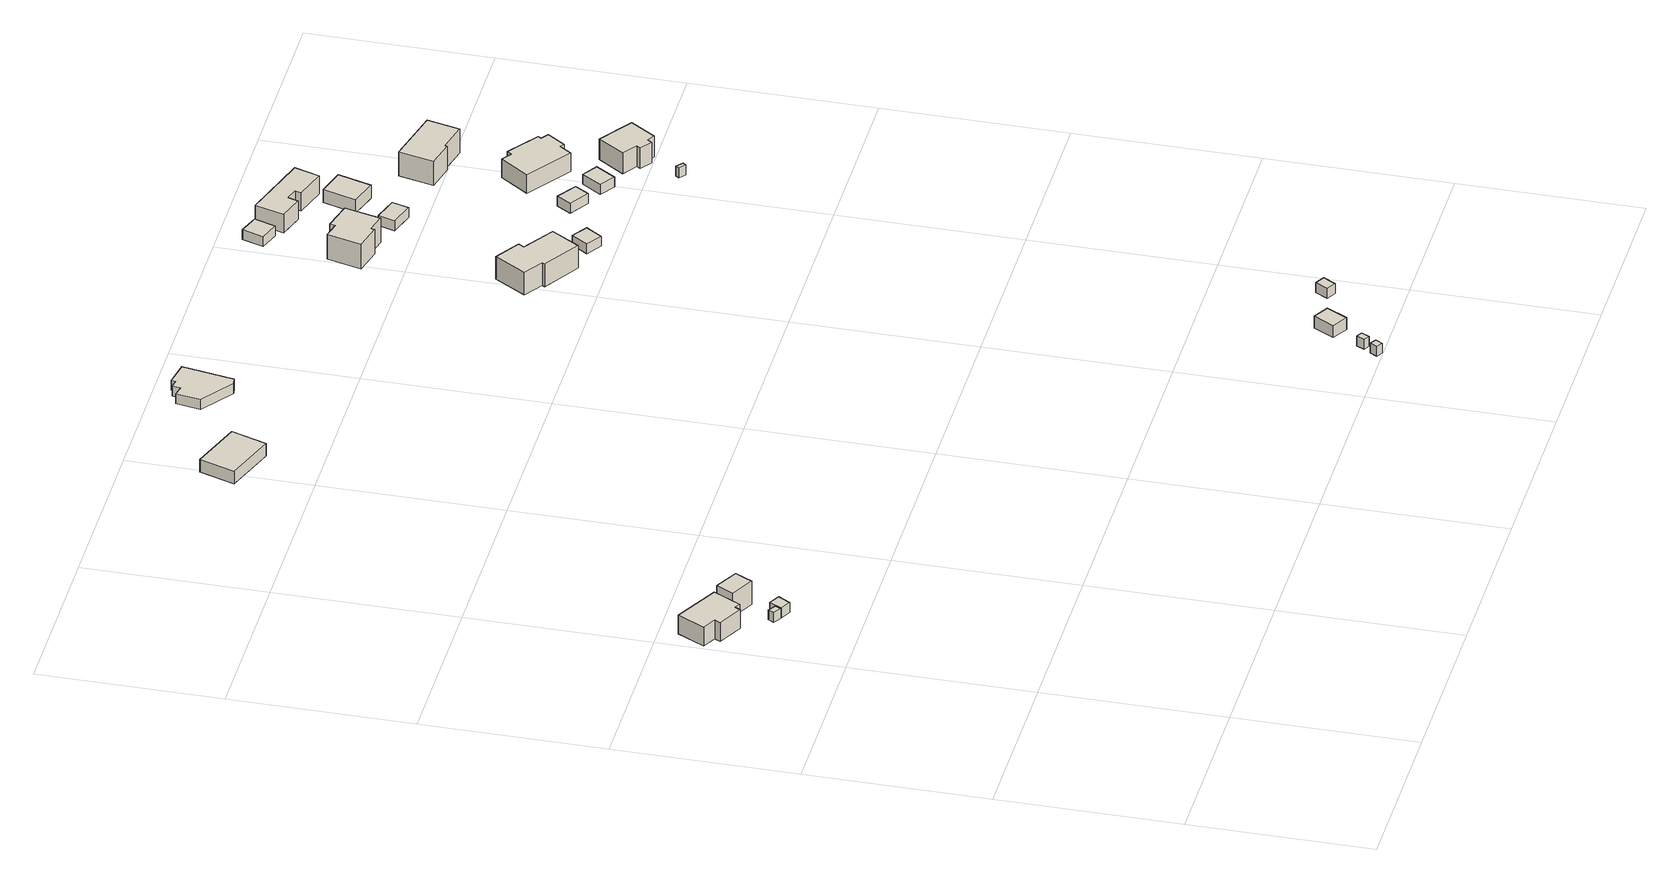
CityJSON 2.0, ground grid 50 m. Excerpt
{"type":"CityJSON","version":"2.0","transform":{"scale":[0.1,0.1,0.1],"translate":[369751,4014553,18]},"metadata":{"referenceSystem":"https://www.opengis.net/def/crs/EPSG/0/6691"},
"CityObjects":{
"building1":{"type":"Building","attributes":{"枝番":1,"利根川水系渡良瀬川洪水浸水想定区域（計画規模）.規模":"L1","利根川水系渡良瀬川洪水浸水想定区域（計画規模）.浸水ランク":"2","利根川水系渡良瀬川洪水浸水想定区域（計画規模）.浸水深":1.86,"利根川水系渡良瀬川洪水浸水想定区域（計画規模）.継続時間":23.5,"利根川水系渡良瀬川洪水浸水想定区域（想定最大規模）.規模":"L2","利根川水系渡良瀬川洪水浸水想定区域（想定最大規模）.浸水ランク":"3","利根川水系渡良瀬川洪水浸水想定区域（想定最大規模）.浸水深":3.39,"利根川水系渡良瀬川洪水浸水想定区域（想定最大規模）.継続時間":67.8,"利根川水系矢場川洪水浸水想定区域（想定最大規模）.規模":"L2","利根川水系矢場川洪水浸水想定区域（想定最大規模）.浸水ランク":"2","利根川水系矢場川洪水浸水想定区域（想定最大規模）.浸水深":0.98,"利根川水系矢場川洪水浸水想定区域（想定最大規模）.継続時間":33.5,"利根川水系多々良川洪水浸水想定区域（計画規模）.規模":"L1","利根川水系多々良川洪水浸水想定区域（計画規模）.浸水ランク":"1","利根川水系多々良川洪水浸水想定区域（計画規模）.浸水深":0.32,"利根川水系多々良川洪水浸水想定区域（計画規模）.継続時間":12.4,"利根川水系多々良川洪水浸水想定区域（想定最大規模）.規模":"L2","利根川水系多々良川洪水浸水想定区域（想定最大規模）.浸水ランク":"2","利根川水系多々良川洪水浸水想定区域（想定最大規模）.浸水深":0.79,"利根川水系多々良川洪水浸水想定区域（想定最大規模）.継続時間":28.9,"利根川水系利根川洪水浸水想定区域（想定最大規模）.規模":"L2","利根川水系利根川洪水浸水想定区域（想定最大規模）.浸水ランク":"2","利根川水系利根川洪水浸水想定区域（想定最大規模）.浸水深":1.64,"usage":"411","measuredHeight":7.3,"BuildingDetails.prefecture":"10","BuildingDetails.city":"10207","BuildingDetails.surveyYear":2016},"geometry":[{"type":"Solid","lod":"1","boundaries":[[[[0,1,2,3,4,5,6,7]],[[6,8,9,7]],[[5,10,8,6]],[[4,11,10,5]],[[3,12,11,4]],[[2,13,12,3]],[[1,14,13,2]],[[0,15,14,1]],[[7,9,15,0]],[[8,10,11,12,13,14,15,9]]]]}]},
"building2":{"type":"Building","attributes":{"枝番":1,"利根川水系渡良瀬川洪水浸水想定区域（計画規模）.規模":"L1","利根川水系渡良瀬川洪水浸水想定区域（計画規模）.浸水ランク":"2","利根川水系渡良瀬川洪水浸水想定区域（計画規模）.浸水深":1.96,"利根川水系渡良瀬川洪水浸水想定区域（計画規模）.継続時間":35.3,"利根川水系渡良瀬川洪水浸水想定区域（想定最大規模）.規模":"L2","利根川水系渡良瀬川洪水浸水想定区域（想定最大規模）.浸水ランク":"3","利根川水系渡良瀬川洪水浸水想定区域（想定最大規模）.浸水深":3.49,"利根川水系渡良瀬川洪水浸水想定区域（想定最大規模）.継続時間":130.7,"利根川水系矢場川洪水浸水想定区域（想定最大規模）.規模":"L2","利根川水系矢場川洪水浸水想定区域（想定最大規模）.浸水ランク":"2","利根川水系矢場川洪水浸水想定区域（想定最大規模）.浸水深":1.07,"利根川水系矢場川洪水浸水想定区域（想定最大規模）.継続時間":48.5,"利根川水系多々良川洪水浸水想定区域（計画規模）.規模":"L1","利根川水系多々良川洪水浸水想定区域（計画規模）.浸水ランク":"1","利根川水系多々良川洪水浸水想定区域（計画規模）.浸水深":0.42,"利根川水系多々良川洪水浸水想定区域（計画規模）.継続時間":15.5,"利根川水系多々良川洪水浸水想定区域（想定最大規模）.規模":"L2","利根川水系多々良川洪水浸水想定区域（想定最大規模）.浸水ランク":"2","利根川水系多々良川洪水浸水想定区域（想定最大規模）.浸水深":0.89,"利根川水系多々良川洪水浸水想定区域（想定最大規模）.継続時間":38.2,"利根川水系利根川洪水浸水想定区域（想定最大規模）.規模":"L2","利根川水系利根川洪水浸水想定区域（想定最大規模）.浸水ランク":"2","利根川水系利根川洪水浸水想定区域（想定最大規模）.浸水深":2.14,"BuildingDetails.prefecture":"10","BuildingDetails.city":"10207"},"geometry":[{"type":"Solid","lod":"1","boundaries":[[[[16,17,18,19]],[[18,20,21,19]],[[17,22,20,18]],[[16,23,22,17]],[[19,21,23,16]],[[20,22,23,21]]]]}]},
"building3":{"type":"Building","attributes":{"枝番":1,"利根川水系渡良瀬川洪水浸水想定区域（計画規模）.規模":"L1","利根川水系渡良瀬川洪水浸水想定区域（計画規模）.浸水ランク":"2","利根川水系渡良瀬川洪水浸水想定区域（計画規模）.浸水深":2.76,"利根川水系渡良瀬川洪水浸水想定区域（計画規模）.継続時間":35.3,"利根川水系渡良瀬川洪水浸水想定区域（想定最大規模）.規模":"L2","利根川水系渡良瀬川洪水浸水想定区域（想定最大規模）.浸水ランク":"3","利根川水系渡良瀬川洪水浸水想定区域（想定最大規模）.浸水深":4.29,"利根川水系渡良瀬川洪水浸水想定区域（想定最大規模）.継続時間":130.7,"利根川水系矢場川洪水浸水想定区域（想定最大規模）.規模":"L2","利根川水系矢場川洪水浸水想定区域（想定最大規模）.浸水ランク":"2","利根川水系矢場川洪水浸水想定区域（想定最大規模）.浸水深":1.87,"利根川水系矢場川洪水浸水想定区域（想定最大規模）.継続時間":48.5,"利根川水系多々良川洪水浸水想定区域（計画規模）.規模":"L1","利根川水系多々良川洪水浸水想定区域（計画規模）.浸水ランク":"2","利根川水系多々良川洪水浸水想定区域（計画規模）.浸水深":1.22,"利根川水系多々良川洪水浸水想定区域（計画規模）.継続時間":15.5,"利根川水系多々良川洪水浸水想定区域（想定最大規模）.規模":"L2","利根川水系多々良川洪水浸水想定区域（想定最大規模）.浸水ランク":"2","利根川水系多々良川洪水浸水想定区域（想定最大規模）.浸水深":1.69,"利根川水系多々良川洪水浸水想定区域（想定最大規模）.継続時間":38.2,"利根川水系利根川洪水浸水想定区域（想定最大規模）.規模":"L2","利根川水系利根川洪水浸水想定区域（想定最大規模）.浸水ランク":"2","利根川水系利根川洪水浸水想定区域（想定最大規模）.浸水深":2.34,"usage":"411","BuildingDetails.prefecture":"10","BuildingDetails.city":"10207","BuildingDetails.surveyYear":2016},"geometry":[{"type":"Solid","lod":"1","boundaries":[[[[24,25,26,27]],[[26,28,29,27]],[[25,30,28,26]],[[24,31,30,25]],[[27,29,31,24]],[[28,30,31,29]]]]}]},
"building4":{"type":"Building","attributes":{"枝番":1,"利根川水系渡良瀬川洪水浸水想定区域（計画規模）.規模":"L1","利根川水系渡良瀬川洪水浸水想定区域（計画規模）.浸水ランク":"2","利根川水系渡良瀬川洪水浸水想定区域（計画規模）.浸水深":2.06,"利根川水系渡良瀬川洪水浸水想定区域（計画規模）.継続時間":23.5,"利根川水系渡良瀬川洪水浸水想定区域（想定最大規模）.規模":"L2","利根川水系渡良瀬川洪水浸水想定区域（想定最大規模）.浸水ランク":"3","利根川水系渡良瀬川洪水浸水想定区域（想定最大規模）.浸水深":3.59,"利根川水系渡良瀬川洪水浸水想定区域（想定最大規模）.継続時間":67.8,"利根川水系矢場川洪水浸水想定区域（想定最大規模）.規模":"L2","利根川水系矢場川洪水浸水想定区域（想定最大規模）.浸水ランク":"2","利根川水系矢場川洪水浸水想定区域（想定最大規模）.浸水深":1.17,"利根川水系矢場川洪水浸水想定区域（想定最大規模）.継続時間":33.5,"利根川水系多々良川洪水浸水想定区域（計画規模）.規模":"L1","利根川水系多々良川洪水浸水想定区域（計画規模）.浸水ランク":"2","利根川水系多々良川洪水浸水想定区域（計画規模）.浸水深":0.53,"利根川水系多々良川洪水浸水想定区域（計画規模）.継続時間":12.4,"利根川水系多々良川洪水浸水想定区域（想定最大規模）.規模":"L2","利根川水系多々良川洪水浸水想定区域（想定最大規模）.浸水ランク":"2","利根川水系多々良川洪水浸水想定区域（想定最大規模）.浸水深":0.99,"利根川水系多々良川洪水浸水想定区域（想定最大規模）.継続時間":28.9,"利根川水系利根川洪水浸水想定区域（想定最大規模）.規模":"L2","利根川水系利根川洪水浸水想定区域（想定最大規模）.浸水ランク":"2","利根川水系利根川洪水浸水想定区域（想定最大規模）.浸水深":1.64,"usage":"411","measuredHeight":8.2,"BuildingDetails.prefecture":"10","BuildingDetails.city":"10207","BuildingDetails.surveyYear":2016},"geometry":[{"type":"Solid","lod":"1","boundaries":[[[[32,33,34,35]],[[34,36,37,35]],[[33,38,36,34]],[[32,39,38,33]],[[35,37,39,32]],[[36,38,39,37]]]]}]},
"building5":{"type":"Building","attributes":{"枝番":1,"利根川水系渡良瀬川洪水浸水想定区域（計画規模）.規模":"L1","利根川水系渡良瀬川洪水浸水想定区域（計画規模）.浸水ランク":"2","利根川水系渡良瀬川洪水浸水想定区域（計画規模）.浸水深":2.47,"利根川水系渡良瀬川洪水浸水想定区域（計画規模）.継続時間":29.7,"利根川水系渡良瀬川洪水浸水想定区域（想定最大規模）.規模":"L2","利根川水系渡良瀬川洪水浸水想定区域（想定最大規模）.浸水ランク":"3","利根川水系渡良瀬川洪水浸水想定区域（想定最大規模）.浸水深":3.99,"利根川水系渡良瀬川洪水浸水想定区域（想定最大規模）.継続時間":97.9,"利根川水系矢場川洪水浸水想定区域（想定最大規模）.規模":"L2","利根川水系矢場川洪水浸水想定区域（想定最大規模）.浸水ランク":"2","利根川水系矢場川洪水浸水想定区域（想定最大規模）.浸水深":1.58,"利根川水系矢場川洪水浸水想定区域（想定最大規模）.継続時間":41.8,"利根川水系多々良川洪水浸水想定区域（計画規模）.規模":"L1","利根川水系多々良川洪水浸水想定区域（計画規模）.浸水ランク":"2","利根川水系多々良川洪水浸水想定区域（計画規模）.浸水深":0.93,"利根川水系多々良川洪水浸水想定区域（計画規模）.継続時間":14.1,"利根川水系多々良川洪水浸水想定区域（想定最大規模）.規模":"L2","利根川水系多々良川洪水浸水想定区域（想定最大規模）.浸水ランク":"2","利根川水系多々良川洪水浸水想定区域（想定最大規模）.浸水深":1.39,"利根川水系多々良川洪水浸水想定区域（想定最大規模）.継続時間":34.4,"利根川水系利根川洪水浸水想定区域（想定最大規模）.規模":"L2","利根川水系利根川洪水浸水想定区域（想定最大規模）.浸水ランク":"2","利根川水系利根川洪水浸水想定区域（想定最大規模）.浸水深":2.14,"measuredHeight":4.8,"BuildingDetails.prefecture":"10","BuildingDetails.city":"10207"},"geometry":[{"type":"Solid","lod":"1","boundaries":[[[[40,41,42,43]],[[42,44,45,43]],[[41,46,44,42]],[[40,47,46,41]],[[43,45,47,40]],[[44,46,47,45]]]]}]},
"building6":{"type":"Building","attributes":{"枝番":1,"利根川水系渡良瀬川洪水浸水想定区域（計画規模）.規模":"L1","利根川水系渡良瀬川洪水浸水想定区域（計画規模）.浸水ランク":"2","利根川水系渡良瀬川洪水浸水想定区域（計画規模）.浸水深":2.35,"利根川水系渡良瀬川洪水浸水想定区域（計画規模）.継続時間":20.7,"利根川水系渡良瀬川洪水浸水想定区域（想定最大規模）.規模":"L2","利根川水系渡良瀬川洪水浸水想定区域（想定最大規模）.浸水ランク":"3","利根川水系渡良瀬川洪水浸水想定区域（想定最大規模）.浸水深":3.89,"利根川水系渡良瀬川洪水浸水想定区域（想定最大規模）.継続時間":55.9,"利根川水系矢場川洪水浸水想定区域（想定最大規模）.規模":"L2","利根川水系矢場川洪水浸水想定区域（想定最大規模）.浸水ランク":"2","利根川水系矢場川洪水浸水想定区域（想定最大規模）.浸水深":1.47,"利根川水系矢場川洪水浸水想定区域（想定最大規模）.継続時間":29.4,"利根川水系多々良川洪水浸水想定区域（計画規模）.規模":"L1","利根川水系多々良川洪水浸水想定区域（計画規模）.浸水ランク":"2","利根川水系多々良川洪水浸水想定区域（計画規模）.浸水深":0.82,"利根川水系多々良川洪水浸水想定区域（計画規模）.継続時間":11.5,"利根川水系多々良川洪水浸水想定区域（想定最大規模）.規模":"L2","利根川水系多々良川洪水浸水想定区域（想定最大規模）.浸水ランク":"2","利根川水系多々良川洪水浸水想定区域（想定最大規模）.浸水深":1.28,"利根川水系多々良川洪水浸水想定区域（想定最大規模）.継続時間":25.9,"利根川水系利根川洪水浸水想定区域（想定最大規模）.規模":"L2","利根川水系利根川洪水浸水想定区域（想定最大規模）.浸水ランク":"2","利根川水系利根川洪水浸水想定区域（想定最大規模）.浸水深":2.04,"usage":"411","measuredHeight":3.7,"BuildingDetails.prefecture":"10","BuildingDetails.city":"10207","BuildingDetails.surveyYear":2016},"geometry":[{"type":"Solid","lod":"1","boundaries":[[[[48,49,50,51,52,53,54,55,56]],[[55,57,58,56]],[[54,59,57,55]],[[53,60,59,54]],[[52,61,60,53]],[[51,62,61,52]],[[50,63,62,51]],[[49,64,63,50]],[[48,65,64,49]],[[56,58,65,48]],[[57,59,60,61,62,63,64,65,58]]]]}]},
"building7":{"type":"Building","attributes":{"枝番":1,"利根川水系渡良瀬川洪水浸水想定区域（計画規模）.規模":"L1","利根川水系渡良瀬川洪水浸水想定区域（計画規模）.浸水ランク":"2","利根川水系渡良瀬川洪水浸水想定区域（計画規模）.浸水深":2.1,"利根川水系渡良瀬川洪水浸水想定区域（計画規模）.継続時間":6,"利根川水系渡良瀬川洪水浸水想定区域（想定最大規模）.規模":"L2","利根川水系渡良瀬川洪水浸水想定区域（想定最大規模）.浸水ランク":"3","利根川水系渡良瀬川洪水浸水想定区域（想定最大規模）.浸水深":3,"利根川水系渡良瀬川洪水浸水想定区域（想定最大規模）.継続時間":15.9,"利根川水系矢場川洪水浸水想定区域（想定最大規模）.規模":"L2","利根川水系矢場川洪水浸水想定区域（想定最大規模）.浸水ランク":"2","利根川水系矢場川洪水浸水想定区域（想定最大規模）.浸水深":0.68,"利根川水系多々良川洪水浸水想定区域（計画規模）.規模":"L1","利根川水系多々良川洪水浸水想定区域（想定最大規模）.規模":"L2","利根川水系多々良川洪水浸水想定区域（想定最大規模）.浸水ランク":"2","利根川水系多々良川洪水浸水想定区域（想定最大規模）.浸水深":0.52,"利根川水系利根川洪水浸水想定区域（想定最大規模）.規模":"L2","利根川水系利根川洪水浸水想定区域（想定最大規模）.浸水ランク":"2","利根川水系利根川洪水浸水想定区域（想定最大規模）.浸水深":2.24,"BuildingDetails.prefecture":"10","BuildingDetails.city":"10207"},"geometry":[{"type":"Solid","lod":"1","boundaries":[[[[66,67,68,69]],[[68,70,71,69]],[[67,72,70,68]],[[66,73,72,67]],[[69,71,73,66]],[[70,72,73,71]]]]}]},
"building8":{"type":"Building","attributes":{"枝番":1,"利根川水系渡良瀬川洪水浸水想定区域（計画規模）.規模":"L1","利根川水系渡良瀬川洪水浸水想定区域（計画規模）.浸水ランク":"2","利根川水系渡良瀬川洪水浸水想定区域（計画規模）.浸水深":2.1,"利根川水系渡良瀬川洪水浸水想定区域（計画規模）.継続時間":10.3,"利根川水系渡良瀬川洪水浸水想定区域（想定最大規模）.規模":"L2","利根川水系渡良瀬川洪水浸水想定区域（想定最大規模）.浸水ランク":"2","利根川水系渡良瀬川洪水浸水想定区域（想定最大規模）.浸水深":2.98,"利根川水系渡良瀬川洪水浸水想定区域（想定最大規模）.継続時間":31.8,"利根川水系矢場川洪水浸水想定区域（想定最大規模）.規模":"L2","利根川水系矢場川洪水浸水想定区域（想定最大規模）.浸水ランク":"2","利根川水系矢場川洪水浸水想定区域（想定最大規模）.浸水深":0.68,"利根川水系矢場川洪水浸水想定区域（想定最大規模）.継続時間":12.9,"利根川水系多々良川洪水浸水想定区域（計画規模）.規模":"L1","利根川水系多々良川洪水浸水想定区域（想定最大規模）.規模":"L2","利根川水系多々良川洪水浸水想定区域（想定最大規模）.浸水ランク":"2","利根川水系多々良川洪水浸水想定区域（想定最大規模）.浸水深":0.52,"利根川水系多々良川洪水浸水想定区域（想定最大規模）.継続時間":9.8,"利根川水系利根川洪水浸水想定区域（想定最大規模）.規模":"L2","利根川水系利根川洪水浸水想定区域（想定最大規模）.浸水ランク":"2","利根川水系利根川洪水浸水想定区域（想定最大規模）.浸水深":2.04,"BuildingDetails.prefecture":"10","BuildingDetails.city":"10207"},"geometry":[{"type":"Solid","lod":"1","boundaries":[[[[74,75,76,77]],[[76,78,79,77]],[[75,80,78,76]],[[74,81,80,75]],[[77,79,81,74]],[[78,80,81,79]]]]}]},
"building9":{"type":"Building","attributes":{"枝番":1,"利根川水系渡良瀬川洪水浸水想定区域（計画規模）.規模":"L1","利根川水系渡良瀬川洪水浸水想定区域（計画規模）.浸水ランク":"2","利根川水系渡良瀬川洪水浸水想定区域（計画規模）.浸水深":2.04,"利根川水系渡良瀬川洪水浸水想定区域（計画規模）.継続時間":12.3,"利根川水系渡良瀬川洪水浸水想定区域（想定最大規模）.規模":"L2","利根川水系渡良瀬川洪水浸水想定区域（想定最大規模）.浸水ランク":"2","利根川水系渡良瀬川洪水浸水想定区域（想定最大規模）.浸水深":2.85,"利根川水系渡良瀬川洪水浸水想定区域（想定最大規模）.継続時間":34.8,"利根川水系矢場川洪水浸水想定区域（想定最大規模）.規模":"L2","利根川水系矢場川洪水浸水想定区域（想定最大規模）.浸水ランク":"2","利根川水系矢場川洪水浸水想定区域（想定最大規模）.浸水深":0.57,"利根川水系矢場川洪水浸水想定区域（想定最大規模）.継続時間":15.4,"利根川水系多々良川洪水浸水想定区域（計画規模）.規模":"L1","利根川水系多々良川洪水浸水想定区域（想定最大規模）.規模":"L2","利根川水系多々良川洪水浸水想定区域（想定最大規模）.浸水ランク":"1","利根川水系多々良川洪水浸水想定区域（想定最大規模）.浸水深":0.42,"利根川水系多々良川洪水浸水想定区域（想定最大規模）.継続時間":12.5,"利根川水系利根川洪水浸水想定区域（想定最大規模）.規模":"L2","利根川水系利根川洪水浸水想定区域（想定最大規模）.浸水ランク":"2","利根川水系利根川洪水浸水想定区域（想定最大規模）.浸水深":2.24,"usage":"431","measuredHeight":3.7,"BuildingDetails.prefecture":"10","BuildingDetails.city":"10207","BuildingDetails.surveyYear":2016},"geometry":[{"type":"Solid","lod":"1","boundaries":[[[[82,83,84,85]],[[84,86,87,85]],[[83,88,86,84]],[[82,89,88,83]],[[85,87,89,82]],[[86,88,89,87]]]]}]},
"building10":{"type":"Building","attributes":{"枝番":1,"利根川水系渡良瀬川洪水浸水想定区域（計画規模）.規模":"L1","利根川水系渡良瀬川洪水浸水想定区域（計画規模）.浸水ランク":"2","利根川水系渡良瀬川洪水浸水想定区域（計画規模）.浸水深":2.24,"利根川水系渡良瀬川洪水浸水想定区域（計画規模）.継続時間":12.3,"利根川水系渡良瀬川洪水浸水想定区域（想定最大規模）.規模":"L2","利根川水系渡良瀬川洪水浸水想定区域（想定最大規模）.浸水ランク":"3","利根川水系渡良瀬川洪水浸水想定区域（想定最大規模）.浸水深":3.09,"利根川水系渡良瀬川洪水浸水想定区域（想定最大規模）.継続時間":34.8,"利根川水系矢場川洪水浸水想定区域（想定最大規模）.規模":"L2","利根川水系矢場川洪水浸水想定区域（想定最大規模）.浸水ランク":"2","利根川水系矢場川洪水浸水想定区域（想定最大規模）.浸水深":0.78,"利根川水系矢場川洪水浸水想定区域（想定最大規模）.継続時間":15.4,"利根川水系多々良川洪水浸水想定区域（計画規模）.規模":"L1","利根川水系多々良川洪水浸水想定区域（想定最大規模）.規模":"L2","利根川水系多々良川洪水浸水想定区域（想定最大規模）.浸水ランク":"2","利根川水系多々良川洪水浸水想定区域（想定最大規模）.浸水深":0.62,"利根川水系多々良川洪水浸水想定区域（想定最大規模）.継続時間":12.5,"利根川水系利根川洪水浸水想定区域（想定最大規模）.規模":"L2","利根川水系利根川洪水浸水想定区域（想定最大規模）.浸水ランク":"2","利根川水系利根川洪水浸水想定区域（想定最大規模）.浸水深":2.24,"usage":"431","BuildingDetails.prefecture":"10","BuildingDetails.city":"10207","BuildingDetails.surveyYear":2016},"geometry":[{"type":"Solid","lod":"1","boundaries":[[[[90,91,92,93]],[[92,94,95,93]],[[91,96,94,92]],[[90,97,96,91]],[[93,95,97,90]],[[94,96,97,95]]]]}]},
"building11":{"type":"Building","attributes":{"枝番":1,"利根川水系渡良瀬川洪水浸水想定区域（計画規模）.規模":"L1","利根川水系渡良瀬川洪水浸水想定区域（計画規模）.浸水ランク":"2","利根川水系渡良瀬川洪水浸水想定区域（計画規模）.浸水深":1.96,"利根川水系渡良瀬川洪水浸水想定区域（計画規模）.継続時間":20.7,"利根川水系渡良瀬川洪水浸水想定区域（想定最大規模）.規模":"L2","利根川水系渡良瀬川洪水浸水想定区域（想定最大規模）.浸水ランク":"3","利根川水系渡良瀬川洪水浸水想定区域（想定最大規模）.浸水深":3.48,"利根川水系渡良瀬川洪水浸水想定区域（想定最大規模）.継続時間":55.9,"利根川水系矢場川洪水浸水想定区域（想定最大規模）.規模":"L2","利根川水系矢場川洪水浸水想定区域（想定最大規模）.浸水ランク":"2","利根川水系矢場川洪水浸水想定区域（想定最大規模）.浸水深":1.07,"利根川水系矢場川洪水浸水想定区域（想定最大規模）.継続時間":29.4,"利根川水系多々良川洪水浸水想定区域（計画規模）.規模":"L1","利根川水系多々良川洪水浸水想定区域（計画規模）.浸水ランク":"1","利根川水系多々良川洪水浸水想定区域（計画規模）.浸水深":0.42,"利根川水系多々良川洪水浸水想定区域（計画規模）.継続時間":11.5,"利根川水系多々良川洪水浸水想定区域（想定最大規模）.規模":"L2","利根川水系多々良川洪水浸水想定区域（想定最大規模）.浸水ランク":"2","利根川水系多々良川洪水浸水想定区域（想定最大規模）.浸水深":0.88,"利根川水系多々良川洪水浸水想定区域（想定最大規模）.継続時間":26,"利根川水系利根川洪水浸水想定区域（想定最大規模）.規模":"L2","利根川水系利根川洪水浸水想定区域（想定最大規模）.浸水ランク":"2","利根川水系利根川洪水浸水想定区域（想定最大規模）.浸水深":1.64,"usage":"411","measuredHeight":7.7,"BuildingDetails.prefecture":"10","BuildingDetails.city":"10207","BuildingDetails.surveyYear":2016},"geometry":[{"type":"Solid","lod":"1","boundaries":[[[[98,99,100,101,102,103,104,105]],[[104,106,107,105]],[[103,108,106,104]],[[102,109,108,103]],[[101,110,109,102]],[[100,111,110,101]],[[99,112,111,100]],[[98,113,112,99]],[[105,107,113,98]],[[106,108,109,110,111,112,113,107]]]]}]},
"building12":{"type":"Building","attributes":{"枝番":1,"利根川水系渡良瀬川洪水浸水想定区域（計画規模）.規模":"L1","利根川水系渡良瀬川洪水浸水想定区域（計画規模）.浸水ランク":"2","利根川水系渡良瀬川洪水浸水想定区域（計画規模）.浸水深":2.35,"利根川水系渡良瀬川洪水浸水想定区域（計画規模）.継続時間":20.7,"利根川水系渡良瀬川洪水浸水想定区域（想定最大規模）.規模":"L2","利根川水系渡良瀬川洪水浸水想定区域（想定最大規模）.浸水ランク":"3","利根川水系渡良瀬川洪水浸水想定区域（想定最大規模）.浸水深":3.89,"利根川水系渡良瀬川洪水浸水想定区域（想定最大規模）.継続時間":55.9,"利根川水系矢場川洪水浸水想定区域（想定最大規模）.規模":"L2","利根川水系矢場川洪水浸水想定区域（想定最大規模）.浸水ランク":"2","利根川水系矢場川洪水浸水想定区域（想定最大規模）.浸水深":1.47,"利根川水系矢場川洪水浸水想定区域（想定最大規模）.継続時間":29.4,"利根川水系多々良川洪水浸水想定区域（計画規模）.規模":"L1","利根川水系多々良川洪水浸水想定区域（計画規模）.浸水ランク":"2","利根川水系多々良川洪水浸水想定区域（計画規模）.浸水深":0.82,"利根川水系多々良川洪水浸水想定区域（計画規模）.継続時間":11.5,"利根川水系多々良川洪水浸水想定区域（想定最大規模）.規模":"L2","利根川水系多々良川洪水浸水想定区域（想定最大規模）.浸水ランク":"2","利根川水系多々良川洪水浸水想定区域（想定最大規模）.浸水深":1.28,"利根川水系多々良川洪水浸水想定区域（想定最大規模）.継続時間":26,"利根川水系利根川洪水浸水想定区域（想定最大規模）.規模":"L2","利根川水系利根川洪水浸水想定区域（想定最大規模）.浸水ランク":"2","利根川水系利根川洪水浸水想定区域（想定最大規模）.浸水深":2.04,"BuildingDetails.prefecture":"10","BuildingDetails.city":"10207"},"geometry":[{"type":"Solid","lod":"1","boundaries":[[[[114,115,116,117]],[[116,118,119,117]],[[115,120,118,116]],[[114,121,120,115]],[[117,119,121,114]],[[118,120,121,119]]]]}]},
"building13":{"type":"Building","attributes":{"枝番":1,"利根川水系渡良瀬川洪水浸水想定区域（計画規模）.規模":"L1","利根川水系渡良瀬川洪水浸水想定区域（計画規模）.浸水ランク":"2","利根川水系渡良瀬川洪水浸水想定区域（計画規模）.浸水深":1.86,"利根川水系渡良瀬川洪水浸水想定区域（計画規模）.継続時間":15.5,"利根川水系渡良瀬川洪水浸水想定区域（想定最大規模）.規模":"L2","利根川水系渡良瀬川洪水浸水想定区域（想定最大規模）.浸水ランク":"3","利根川水系渡良瀬川洪水浸水想定区域（想定最大規模）.浸水深":3.38,"利根川水系渡良瀬川洪水浸水想定区域（想定最大規模）.継続時間":37.9,"利根川水系矢場川洪水浸水想定区域（想定最大規模）.規模":"L2","利根川水系矢場川洪水浸水想定区域（想定最大規模）.浸水ランク":"2","利根川水系矢場川洪水浸水想定区域（想定最大規模）.浸水深":0.97,"利根川水系矢場川洪水浸水想定区域（想定最大規模）.継続時間":21.1,"利根川水系多々良川洪水浸水想定区域（計画規模）.規模":"L1","利根川水系多々良川洪水浸水想定区域（計画規模）.浸水ランク":"1","利根川水系多々良川洪水浸水想定区域（計画規模）.浸水深":0.32,"利根川水系多々良川洪水浸水想定区域（計画規模）.継続時間":8.8,"利根川水系多々良川洪水浸水想定区域（想定最大規模）.規模":"L2","利根川水系多々良川洪水浸水想定区域（想定最大規模）.浸水ランク":"2","利根川水系多々良川洪水浸水想定区域（想定最大規模）.浸水深":0.78,"利根川水系多々良川洪水浸水想定区域（想定最大規模）.継続時間":19.5,"利根川水系利根川洪水浸水想定区域（想定最大規模）.規模":"L2","利根川水系利根川洪水浸水想定区域（想定最大規模）.浸水ランク":"2","利根川水系利根川洪水浸水想定区域（想定最大規模）.浸水深":1.64,"usage":"411","measuredHeight":8.7,"BuildingDetails.prefecture":"10","BuildingDetails.city":"10207","BuildingDetails.surveyYear":2016},"geometry":[{"type":"Solid","lod":"1","boundaries":[[[[122,123,124,125,126,127,128,129]],[[128,130,131,129]],[[127,132,130,128]],[[126,133,132,127]],[[125,134,133,126]],[[124,135,134,125]],[[123,136,135,124]],[[122,137,136,123]],[[129,131,137,122]],[[130,132,133,134,135,136,137,131]]]]}]},
"building14":{"type":"Building","attributes":{"枝番":1,"利根川水系渡良瀬川洪水浸水想定区域（計画規模）.規模":"L1","利根川水系渡良瀬川洪水浸水想定区域（計画規模）.浸水ランク":"2","利根川水系渡良瀬川洪水浸水想定区域（計画規模）.浸水深":2.25,"利根川水系渡良瀬川洪水浸水想定区域（計画規模）.継続時間":16.8,"利根川水系渡良瀬川洪水浸水想定区域（想定最大規模）.規模":"L2","利根川水系渡良瀬川洪水浸水想定区域（想定最大規模）.浸水ランク":"3","利根川水系渡良瀬川洪水浸水想定区域（想定最大規模）.浸水深":3.78,"利根川水系渡良瀬川洪水浸水想定区域（想定最大規模）.継続時間":41.6,"利根川水系矢場川洪水浸水想定区域（想定最大規模）.規模":"L2","利根川水系矢場川洪水浸水想定区域（想定最大規模）.浸水ランク":"2","利根川水系矢場川洪水浸水想定区域（想定最大規模）.浸水深":1.37,"利根川水系矢場川洪水浸水想定区域（想定最大規模）.継続時間":23.3,"利根川水系多々良川洪水浸水想定区域（計画規模）.規模":"L1","利根川水系多々良川洪水浸水想定区域（計画規模）.浸水ランク":"2","利根川水系多々良川洪水浸水想定区域（計画規模）.浸水深":0.72,"利根川水系多々良川洪水浸水想定区域（計画規模）.継続時間":9.7,"利根川水系多々良川洪水浸水想定区域（想定最大規模）.規模":"L2","利根川水系多々良川洪水浸水想定区域（想定最大規模）.浸水ランク":"2","利根川水系多々良川洪水浸水想定区域（想定最大規模）.浸水深":1.17,"利根川水系多々良川洪水浸水想定区域（想定最大規模）.継続時間":21.2,"利根川水系利根川洪水浸水想定区域（想定最大規模）.規模":"L2","利根川水系利根川洪水浸水想定区域（想定最大規模）.浸水ランク":"2","利根川水系利根川洪水浸水想定区域（想定最大規模）.浸水深":1.94,"measuredHeight":3.2,"BuildingDetails.prefecture":"10","BuildingDetails.city":"10207"},"geometry":[{"type":"Solid","lod":"1","boundaries":[[[[138,139,140,141]],[[140,142,143,141]],[[139,144,142,140]],[[138,145,144,139]],[[141,143,145,138]],[[142,144,145,143]]]]}]},
"building15":{"type":"Building","attributes":{"枝番":1,"利根川水系渡良瀬川洪水浸水想定区域（計画規模）.規模":"L1","利根川水系渡良瀬川洪水浸水想定区域（計画規模）.浸水ランク":"2","利根川水系渡良瀬川洪水浸水想定区域（計画規模）.浸水深":2.35,"利根川水系渡良瀬川洪水浸水想定区域（計画規模）.継続時間":15.5,"利根川水系渡良瀬川洪水浸水想定区域（想定最大規模）.規模":"L2","利根川水系渡良瀬川洪水浸水想定区域（想定最大規模）.浸水ランク":"3","利根川水系渡良瀬川洪水浸水想定区域（想定最大規模）.浸水深":3.89,"利根川水系渡良瀬川洪水浸水想定区域（想定最大規模）.継続時間":37.9,"利根川水系矢場川洪水浸水想定区域（想定最大規模）.規模":"L2","利根川水系矢場川洪水浸水想定区域（想定最大規模）.浸水ランク":"2","利根川水系矢場川洪水浸水想定区域（想定最大規模）.浸水深":1.47,"利根川水系矢場川洪水浸水想定区域（想定最大規模）.継続時間":21.1,"利根川水系多々良川洪水浸水想定区域（計画規模）.規模":"L1","利根川水系多々良川洪水浸水想定区域（計画規模）.浸水ランク":"2","利根川水系多々良川洪水浸水想定区域（計画規模）.浸水深":0.82,"利根川水系多々良川洪水浸水想定区域（計画規模）.継続時間":8.8,"利根川水系多々良川洪水浸水想定区域（想定最大規模）.規模":"L2","利根川水系多々良川洪水浸水想定区域（想定最大規模）.浸水ランク":"2","利根川水系多々良川洪水浸水想定区域（想定最大規模）.浸水深":1.28,"利根川水系多々良川洪水浸水想定区域（想定最大規模）.継続時間":19.5,"利根川水系利根川洪水浸水想定区域（想定最大規模）.規模":"L2","利根川水系利根川洪水浸水想定区域（想定最大規模）.浸水ランク":"2","利根川水系利根川洪水浸水想定区域（想定最大規模）.浸水深":2.04,"BuildingDetails.prefecture":"10","BuildingDetails.city":"10207"},"geometry":[{"type":"Solid","lod":"1","boundaries":[[[[146,147,148,149]],[[148,150,151,149]],[[147,152,150,148]],[[146,153,152,147]],[[149,151,153,146]],[[150,152,153,151]]]]}]},
"building16":{"type":"Building","attributes":{"枝番":1,"利根川水系渡良瀬川洪水浸水想定区域（計画規模）.規模":"L1","利根川水系渡良瀬川洪水浸水想定区域（計画規模）.浸水ランク":"2","利根川水系渡良瀬川洪水浸水想定区域（計画規模）.浸水深":2.35,"利根川水系渡良瀬川洪水浸水想定区域（計画規模）.継続時間":21.3,"利根川水系渡良瀬川洪水浸水想定区域（想定最大規模）.規模":"L2","利根川水系渡良瀬川洪水浸水想定区域（想定最大規模）.浸水ランク":"3","利根川水系渡良瀬川洪水浸水想定区域（想定最大規模）.浸水深":3.89,"利根川水系渡良瀬川洪水浸水想定区域（想定最大規模）.継続時間":58.4,"利根川水系矢場川洪水浸水想定区域（想定最大規模）.規模":"L2","利根川水系矢場川洪水浸水想定区域（想定最大規模）.浸水ランク":"2","利根川水系矢場川洪水浸水想定区域（想定最大規模）.浸水深":1.48,"利根川水系矢場川洪水浸水想定区域（想定最大規模）.継続時間":30.3,"利根川水系多々良川洪水浸水想定区域（計画規模）.規模":"L1","利根川水系多々良川洪水浸水想定区域（計画規模）.浸水ランク":"2","利根川水系多々良川洪水浸水想定区域（計画規模）.浸水深":0.82,"利根川水系多々良川洪水浸水想定区域（計画規模）.継続時間":11.7,"利根川水系多々良川洪水浸水想定区域（想定最大規模）.規模":"L2","利根川水系多々良川洪水浸水想定区域（想定最大規模）.浸水ランク":"2","利根川水系多々良川洪水浸水想定区域（想定最大規模）.浸水深":1.29,"利根川水系多々良川洪水浸水想定区域（想定最大規模）.継続時間":26.6,"利根川水系利根川洪水浸水想定区域（想定最大規模）.規模":"L2","利根川水系利根川洪水浸水想定区域（想定最大規模）.浸水ランク":"2","利根川水系利根川洪水浸水想定区域（想定最大規模）.浸水深":2.24,"measuredHeight":3.1,"BuildingDetails.prefecture":"10","BuildingDetails.city":"10207"},"geometry":[{"type":"Solid","lod":"1","boundaries":[[[[154,155,156,157]],[[156,158,159,157]],[[155,160,158,156]],[[154,161,160,155]],[[157,159,161,154]],[[158,160,161,159]]]]}]},
"building17":{"type":"Building","attributes":{"枝番":1,"利根川水系渡良瀬川洪水浸水想定区域（計画規模）.規模":"L1","利根川水系渡良瀬川洪水浸水想定区域（計画規模）.浸水ランク":"2","利根川水系渡良瀬川洪水浸水想定区域（計画規模）.浸水深":2.06,"利根川水系渡良瀬川洪水浸水想定区域（計画規模）.継続時間":16.8,"利根川水系渡良瀬川洪水浸水想定区域（想定最大規模）.規模":"L2","利根川水系渡良瀬川洪水浸水想定区域（想定最大規模）.浸水ランク":"3","利根川水系渡良瀬川洪水浸水想定区域（想定最大規模）.浸水深":3.59,"利根川水系渡良瀬川洪水浸水想定区域（想定最大規模）.継続時間":41.6,"利根川水系矢場川洪水浸水想定区域（想定最大規模）.規模":"L2","利根川水系矢場川洪水浸水想定区域（想定最大規模）.浸水ランク":"2","利根川水系矢場川洪水浸水想定区域（想定最大規模）.浸水深":1.16,"利根川水系矢場川洪水浸水想定区域（想定最大規模）.継続時間":23.3,"利根川水系多々良川洪水浸水想定区域（計画規模）.規模":"L1","利根川水系多々良川洪水浸水想定区域（計画規模）.浸水ランク":"2","利根川水系多々良川洪水浸水想定区域（計画規模）.浸水深":0.52,"利根川水系多々良川洪水浸水想定区域（計画規模）.継続時間":9.7,"利根川水系多々良川洪水浸水想定区域（想定最大規模）.規模":"L2","利根川水系多々良川洪水浸水想定区域（想定最大規模）.浸水ランク":"2","利根川水系多々良川洪水浸水想定区域（想定最大規模）.浸水深":0.98,"利根川水系多々良川洪水浸水想定区域（想定最大規模）.継続時間":21.2,"利根川水系利根川洪水浸水想定区域（想定最大規模）.規模":"L2","利根川水系利根川洪水浸水想定区域（想定最大規模）.浸水ランク":"2","利根川水系利根川洪水浸水想定区域（想定最大規模）.浸水深":1.64,"usage":"411","measuredHeight":7.1,"BuildingDetails.prefecture":"10","BuildingDetails.city":"10207","BuildingDetails.surveyYear":2016},"geometry":[{"type":"Solid","lod":"1","boundaries":[[[[162,163,164,165,166,167,168,169]],[[168,170,171,169]],[[167,172,170,168]],[[166,173,172,167]],[[165,174,173,166]],[[164,175,174,165]],[[163,176,175,164]],[[162,177,176,163]],[[169,171,177,162]],[[170,172,173,174,175,176,177,171]]]]}]},
"building18":{"type":"Building","attributes":{"枝番":1,"利根川水系渡良瀬川洪水浸水想定区域（計画規模）.規模":"L1","利根川水系渡良瀬川洪水浸水想定区域（計画規模）.浸水ランク":"2","利根川水系渡良瀬川洪水浸水想定区域（計画規模）.浸水深":2.25,"利根川水系渡良瀬川洪水浸水想定区域（計画規模）.継続時間":8.8,"利根川水系渡良瀬川洪水浸水想定区域（想定最大規模）.規模":"L2","利根川水系渡良瀬川洪水浸水想定区域（想定最大規模）.浸水ランク":"3","利根川水系渡良瀬川洪水浸水想定区域（想定最大規模）.浸水深":3.79,"利根川水系渡良瀬川洪水浸水想定区域（想定最大規模）.継続時間":24.2,"利根川水系矢場川洪水浸水想定区域（想定最大規模）.規模":"L2","利根川水系矢場川洪水浸水想定区域（想定最大規模）.浸水ランク":"2","利根川水系矢場川洪水浸水想定区域（想定最大規模）.浸水深":1.37,"利根川水系矢場川洪水浸水想定区域（想定最大規模）.継続時間":10,"利根川水系多々良川洪水浸水想定区域（計画規模）.規模":"L1","利根川水系多々良川洪水浸水想定区域（計画規模）.浸水ランク":"2","利根川水系多々良川洪水浸水想定区域（計画規模）.浸水深":0.72,"利根川水系多々良川洪水浸水想定区域（想定最大規模）.規模":"L2","利根川水系多々良川洪水浸水想定区域（想定最大規模）.浸水ランク":"2","利根川水系多々良川洪水浸水想定区域（想定最大規模）.浸水深":1.17,"利根川水系多々良川洪水浸水想定区域（想定最大規模）.継続時間":5.5,"利根川水系利根川洪水浸水想定区域（想定最大規模）.規模":"L2","利根川水系利根川洪水浸水想定区域（想定最大規模）.浸水ランク":"2","利根川水系利根川洪水浸水想定区域（想定最大規模）.浸水深":1.94,"usage":"411","measuredHeight":4.2,"BuildingDetails.prefecture":"10","BuildingDetails.city":"10207","BuildingDetails.surveyYear":2016},"geometry":[{"type":"Solid","lod":"1","boundaries":[[[[178,179,180,181]],[[180,182,183,181]],[[179,184,182,180]],[[178,185,184,179]],[[181,183,185,178]],[[182,184,185,183]]]]}]},
"building19":{"type":"Building","attributes":{"枝番":1,"利根川水系渡良瀬川洪水浸水想定区域（計画規模）.規模":"L1","利根川水系渡良瀬川洪水浸水想定区域（計画規模）.浸水ランク":"2","利根川水系渡良瀬川洪水浸水想定区域（計画規模）.浸水深":2.57,"利根川水系渡良瀬川洪水浸水想定区域（計画規模）.継続時間":21.3,"利根川水系渡良瀬川洪水浸水想定区域（想定最大規模）.規模":"L2","利根川水系渡良瀬川洪水浸水想定区域（想定最大規模）.浸水ランク":"3","利根川水系渡良瀬川洪水浸水想定区域（想定最大規模）.浸水深":4.09,"利根川水系渡良瀬川洪水浸水想定区域（想定最大規模）.継続時間":58.4,"利根川水系矢場川洪水浸水想定区域（想定最大規模）.規模":"L2","利根川水系矢場川洪水浸水想定区域（想定最大規模）.浸水ランク":"2","利根川水系矢場川洪水浸水想定区域（想定最大規模）.浸水深":1.68,"利根川水系矢場川洪水浸水想定区域（想定最大規模）.継続時間":30.3,"利根川水系多々良川洪水浸水想定区域（計画規模）.規模":"L1","利根川水系多々良川洪水浸水想定区域（計画規模）.浸水ランク":"2","利根川水系多々良川洪水浸水想定区域（計画規模）.浸水深":1.03,"利根川水系多々良川洪水浸水想定区域（計画規模）.継続時間":11.7,"利根川水系多々良川洪水浸水想定区域（想定最大規模）.規模":"L2","利根川水系多々良川洪水浸水想定区域（想定最大規模）.浸水ランク":"2","利根川水系多々良川洪水浸水想定区域（想定最大規模）.浸水深":1.49,"利根川水系多々良川洪水浸水想定区域（想定最大規模）.継続時間":26.6,"利根川水系利根川洪水浸水想定区域（想定最大規模）.規模":"L2","利根川水系利根川洪水浸水想定区域（想定最大規模）.浸水ランク":"2","利根川水系利根川洪水浸水想定区域（想定最大規模）.浸水深":1.54,"BuildingDetails.prefecture":"10","BuildingDetails.city":"10207"},"geometry":[{"type":"Solid","lod":"1","boundaries":[[[[186,187,188,189]],[[188,190,191,189]],[[187,192,190,188]],[[186,193,192,187]],[[189,191,193,186]],[[190,192,193,191]]]]}]},
"building20":{"type":"Building","attributes":{"枝番":1,"利根川水系渡良瀬川洪水浸水想定区域（計画規模）.規模":"L1","利根川水系渡良瀬川洪水浸水想定区域（計画規模）.浸水ランク":"2","利根川水系渡良瀬川洪水浸水想定区域（計画規模）.浸水深":2.66,"利根川水系渡良瀬川洪水浸水想定区域（計画規模）.継続時間":32.7,"利根川水系渡良瀬川洪水浸水想定区域（想定最大規模）.規模":"L2","利根川水系渡良瀬川洪水浸水想定区域（想定最大規模）.浸水ランク":"3","利根川水系渡良瀬川洪水浸水想定区域（想定最大規模）.浸水深":4.19,"利根川水系渡良瀬川洪水浸水想定区域（想定最大規模）.継続時間":114.9,"利根川水系矢場川洪水浸水想定区域（想定最大規模）.規模":"L2","利根川水系矢場川洪水浸水想定区域（想定最大規模）.浸水ランク":"2","利根川水系矢場川洪水浸水想定区域（想定最大規模）.浸水深":1.77,"利根川水系矢場川洪水浸水想定区域（想定最大規模）.継続時間":45.5,"利根川水系多々良川洪水浸水想定区域（計画規模）.規模":"L1","利根川水系多々良川洪水浸水想定区域（計画規模）.浸水ランク":"2","利根川水系多々良川洪水浸水想定区域（計画規模）.浸水深":1.12,"利根川水系多々良川洪水浸水想定区域（計画規模）.継続時間":14.9,"利根川水系多々良川洪水浸水想定区域（想定最大規模）.規模":"L2","利根川水系多々良川洪水浸水想定区域（想定最大規模）.浸水ランク":"2","利根川水系多々良川洪水浸水想定区域（想定最大規模）.浸水深":1.59,"利根川水系多々良川洪水浸水想定区域（想定最大規模）.継続時間":36.6,"利根川水系利根川洪水浸水想定区域（想定最大規模）.規模":"L2","利根川水系利根川洪水浸水想定区域（想定最大規模）.浸水ランク":"2","利根川水系利根川洪水浸水想定区域（想定最大規模）.浸水深":2.34,"BuildingDetails.prefecture":"10","BuildingDetails.city":"10207"},"geometry":[{"type":"Solid","lod":"1","boundaries":[[[[194,195,196,197]],[[196,198,199,197]],[[195,200,198,196]],[[194,201,200,195]],[[197,199,201,194]],[[198,200,201,199]]]]}]},
"building21":{"type":"Building","attributes":{"枝番":1,"利根川水系渡良瀬川洪水浸水想定区域（計画規模）.規模":"L1","利根川水系渡良瀬川洪水浸水想定区域（計画規模）.浸水ランク":"2","利根川水系渡良瀬川洪水浸水想定区域（計画規模）.浸水深":2.06,"利根川水系渡良瀬川洪水浸水想定区域（計画規模）.継続時間":19.6,"利根川水系渡良瀬川洪水浸水想定区域（想定最大規模）.規模":"L2","利根川水系渡良瀬川洪水浸水想定区域（想定最大規模）.浸水ランク":"3","利根川水系渡良瀬川洪水浸水想定区域（想定最大規模）.浸水深":3.59,"利根川水系渡良瀬川洪水浸水想定区域（想定最大規模）.継続時間":51.4,"利根川水系矢場川洪水浸水想定区域（想定最大規模）.規模":"L2","利根川水系矢場川洪水浸水想定区域（想定最大規模）.浸水ランク":"2","利根川水系矢場川洪水浸水想定区域（想定最大規模）.浸水深":1.16,"利根川水系矢場川洪水浸水想定区域（想定最大規模）.継続時間":27.8,"利根川水系多々良川洪水浸水想定区域（計画規模）.規模":"L1","利根川水系多々良川洪水浸水想定区域（計画規模）.浸水ランク":"2","利根川水系多々良川洪水浸水想定区域（計画規模）.浸水深":0.52,"利根川水系多々良川洪水浸水想定区域（計画規模）.継続時間":11.1,"利根川水系多々良川洪水浸水想定区域（想定最大規模）.規模":"L2","利根川水系多々良川洪水浸水想定区域（想定最大規模）.浸水ランク":"2","利根川水系多々良川洪水浸水想定区域（想定最大規模）.浸水深":0.98,"利根川水系多々良川洪水浸水想定区域（想定最大規模）.継続時間":24.7,"利根川水系利根川洪水浸水想定区域（想定最大規模）.規模":"L2","利根川水系利根川洪水浸水想定区域（想定最大規模）.浸水ランク":"2","利根川水系利根川洪水浸水想定区域（想定最大規模）.浸水深":1.84,"usage":"411","measuredHeight":7.8,"BuildingDetails.prefecture":"10","BuildingDetails.city":"10207","BuildingDetails.surveyYear":2016},"geometry":[{"type":"Solid","lod":"1","boundaries":[[[[202,203,204,205,206,207,208,209,210,211]],[[210,212,213,211]],[[209,214,212,210]],[[208,215,214,209]],[[207,216,215,208]],[[206,217,216,207]],[[205,218,217,206]],[[204,219,218,205]],[[203,220,219,204]],[[202,221,220,203]],[[211,213,221,202]],[[212,214,215,216,217,218,219,220,221,213]]]]}]},
"building22":{"type":"Building","attributes":{"枝番":1,"利根川水系渡良瀬川洪水浸水想定区域（計画規模）.規模":"L1","利根川水系渡良瀬川洪水浸水想定区域（計画規模）.浸水ランク":"2","利根川水系渡良瀬川洪水浸水想定区域（計画規模）.浸水深":1.56,"利根川水系渡良瀬川洪水浸水想定区域（計画規模）.継続時間":9.2,"利根川水系渡良瀬川洪水浸水想定区域（想定最大規模）.規模":"L2","利根川水系渡良瀬川洪水浸水想定区域（想定最大規模）.浸水ランク":"3","利根川水系渡良瀬川洪水浸水想定区域（想定最大規模）.浸水深":3.09,"利根川水系渡良瀬川洪水浸水想定区域（想定最大規模）.継続時間":26.1,"利根川水系矢場川洪水浸水想定区域（想定最大規模）.規模":"L2","利根川水系矢場川洪水浸水想定区域（想定最大規模）.浸水ランク":"2","利根川水系矢場川洪水浸水想定区域（想定最大規模）.浸水深":0.68,"利根川水系矢場川洪水浸水想定区域（想定最大規模）.継続時間":11.2,"利根川水系多々良川洪水浸水想定区域（計画規模）.規模":"L1","利根川水系多々良川洪水浸水想定区域（計画規模）.浸水ランク":"1","利根川水系多々良川洪水浸水想定区域（計画規模）.浸水深":0.02,"利根川水系多々良川洪水浸水想定区域（想定最大規模）.規模":"L2","利根川水系多々良川洪水浸水想定区域（想定最大規模）.浸水ランク":"1","利根川水系多々良川洪水浸水想定区域（想定最大規模）.浸水深":0.49,"利根川水系多々良川洪水浸水想定区域（想定最大規模）.継続時間":7.6,"利根川水系利根川洪水浸水想定区域（想定最大規模）.規模":"L2","利根川水系利根川洪水浸水想定区域（想定最大規模）.浸水ランク":"2","利根川水系利根川洪水浸水想定区域（想定最大規模）.浸水深":1.24,"usage":"411","measuredHeight":8.6,"BuildingDetails.prefecture":"10","BuildingDetails.city":"10207","BuildingDetails.surveyYear":2016},"geometry":[{"type":"Solid","lod":"1","boundaries":[[[[222,223,224,225,226,227]],[[226,228,229,227]],[[225,230,228,226]],[[224,231,230,225]],[[223,232,231,224]],[[222,233,232,223]],[[227,229,233,222]],[[228,230,231,232,233,229]]]]}]},
"building23":{"type":"Building","attributes":{"枝番":1,"利根川水系渡良瀬川洪水浸水想定区域（計画規模）.規模":"L1","利根川水系渡良瀬川洪水浸水想定区域（計画規模）.浸水ランク":"2","利根川水系渡良瀬川洪水浸水想定区域（計画規模）.浸水深":2.25,"利根川水系渡良瀬川洪水浸水想定区域（計画規模）.継続時間":23.4,"利根川水系渡良瀬川洪水浸水想定区域（想定最大規模）.規模":"L2","利根川水系渡良瀬川洪水浸水想定区域（想定最大規模）.浸水ランク":"3","利根川水系渡良瀬川洪水浸水想定区域（想定最大規模）.浸水深":3.79,"利根川水系渡良瀬川洪水浸水想定区域（想定最大規模）.継続時間":67.2,"利根川水系矢場川洪水浸水想定区域（想定最大規模）.規模":"L2","利根川水系矢場川洪水浸水想定区域（想定最大規模）.浸水ランク":"2","利根川水系矢場川洪水浸水想定区域（想定最大規模）.浸水深":1.38,"利根川水系矢場川洪水浸水想定区域（想定最大規模）.継続時間":33.3,"利根川水系多々良川洪水浸水想定区域（計画規模）.規模":"L1","利根川水系多々良川洪水浸水想定区域（計画規模）.浸水ランク":"2","利根川水系多々良川洪水浸水想定区域（計画規模）.浸水深":0.72,"利根川水系多々良川洪水浸水想定区域（計画規模）.継続時間":12.4,"利根川水系多々良川洪水浸水想定区域（想定最大規模）.規模":"L2","利根川水系多々良川洪水浸水想定区域（想定最大規模）.浸水ランク":"2","利根川水系多々良川洪水浸水想定区域（想定最大規模）.浸水深":1.18,"利根川水系多々良川洪水浸水想定区域（想定最大規模）.継続時間":28.8,"利根川水系利根川洪水浸水想定区域（想定最大規模）.規模":"L2","利根川水系利根川洪水浸水想定区域（想定最大規模）.浸水ランク":"2","利根川水系利根川洪水浸水想定区域（想定最大規模）.浸水深":1.84,"usage":"411","measuredHeight":7.2,"BuildingDetails.prefecture":"10","BuildingDetails.city":"10207","BuildingDetails.surveyYear":2016},"geometry":[{"type":"Solid","lod":"1","boundaries":[[[[234,235,236,237,238,239,240,241]],[[240,242,243,241]],[[239,244,242,240]],[[238,245,244,239]],[[237,246,245,238]],[[236,247,246,237]],[[235,248,247,236]],[[234,249,248,235]],[[241,243,249,234]],[[242,244,245,246,247,248,249,243]]]]}]}
},
"vertices":[
[37,1337,15],[46,1353,15],[7,1373,15],[47,1448,15],[171,1383,15],[131,1307,15],[115,1316,15],[107,1301,15],[115,1316,72],[107,1301,72],[131,1307,72],[171,1383,72],[47,1448,72],[7,1373,72],[46,1353,72],[37,1337,72],
[157,1225,12],[166,1241,12],[188,1228,12],[179,1212,12],[188,1228,42],[179,1212,42],[166,1241,42],[157,1225,42],
[183,1212,11],[202,1246,11],[232,1230,11],[212,1196,11],[232,1230,41],[212,1196,41],[202,1246,41],[183,1212,41],
[158,1332,12],[183,1380,12],[248,1346,12],[223,1298,12],[248,1346,84],[223,1298,84],[183,1380,84],[158,1332,84],
[462,2703,10],[496,2800,10],[639,2750,10],[605,2653,10],[639,2750,48],[605,2653,48],[496,2800,48],[462,2703,48],
[770,2862,12],[782,2930,12],[810,2924,12],[814,2947,12],[837,2943,12],[839,2955,12],[906,2943,12],[881,2801,12],[861,2797,12],[881,2801,42],[861,2797,42],[906,2943,42],[839,2955,42],[837,2943,42],[814,2947,42],[810,2924,42],[782,2930,42],[770,2862,42],
[1687,12,12],[1698,32,12],[1716,21,12],[1704,2,12],[1716,21,42],[1704,2,42],[1698,32,42],[1687,12,42],
[1712,50,11],[1723,73,11],[1740,64,11],[1729,42,11],[1740,64,41],[1729,42,41],[1723,73,41],[1712,50,41],
[1746,139,11],[1778,197,11],[1821,172,11],[1790,115,11],[1821,172,47],[1790,115,47],[1778,197,47],[1746,139,47],
[1916,195,11],[1936,230,11],[1963,215,11],[1943,180,11],[1963,215,41],[1943,180,41],[1936,230,41],[1916,195,41],
[1512,2140,13],[1517,2147,13],[1464,2181,13],[1518,2268,13],[1587,2225,13],[1577,2209,13],[1663,2154,13],[1614,2076,13],[1663,2154,82],[1614,2076,82],[1577,2209,82],[1587,2225,82],[1518,2268,82],[1464,2181,82],[1517,2147,82],[1512,2140,82],
[1683,2070,13],[1713,2115,13],[1755,2087,13],[1725,2042,13],[1755,2087,43],[1725,2042,43],[1713,2115,43],[1683,2070,43],
[1562,2603,13],[1559,2593,13],[1485,2611,13],[1509,2706,13],[1554,2695,13],[1557,2710,13],[1638,2690,13],[1613,2590,13],[1638,2690,88],[1613,2590,88],[1557,2710,88],[1554,2695,88],[1509,2706,88],[1485,2611,88],[1559,2593,88],[1562,2603,88],
[1526,2876,14],[1546,2935,14],[1601,2916,14],[1581,2858,14],[1601,2916,44],[1581,2858,44],[1546,2935,44],[1526,2876,44],
[1675,2569,12],[1690,2615,12],[1757,2594,12],[1743,2548,12],[1757,2594,42],[1743,2548,42],[1690,2615,42],[1675,2569,42],
[1856,2154,11],[1881,2193,11],[1935,2158,11],[1910,2119,11],[1935,2158,41],[1910,2119,41],[1881,2193,41],[1856,2154,41],
[1704,2819,15],[1709,2836,15],[1675,2846,15],[1666,2818,15],[1597,2840,15],[1622,2920,15],[1812,2861,15],[1790,2792,15],[1812,2861,71],[1790,2792,71],[1622,2920,71],[1597,2840,71],[1666,2818,71],[1675,2846,71],[1709,2836,71],[1704,2819,71],
[1729,2683,14],[1757,2774,14],[1831,2752,14],[1803,2660,14],[1831,2752,54],[1803,2660,54],[1757,2774,54],[1729,2683,54],
[1955,2099,12],[1991,2153,12],[2033,2126,12],[1997,2071,12],[2033,2126,42],[1997,2071,42],[1991,2153,42],[1955,2099,42],
[2077,1923,10],[2085,1932,10],[2102,1917,10],[2095,1908,10],[2102,1917,40],[2095,1908,40],[2085,1932,40],[2077,1923,40],
[1921,2282,10],[1977,2361,10],[2004,2342,10],[2013,2355,10],[2099,2294,10],[2093,2285,10],[2113,2271,10],[2078,2221,10],[2067,2229,10],[2044,2196,10],[2067,2229,66],[2044,2196,66],[2078,2221,66],[2113,2271,66],[2093,2285,66],[2099,2294,66],[2013,2355,66],[2004,2342,66],[1977,2361,66],[1921,2282,66],
[1968,2506,18],[1966,2500,18],[1890,2517,18],[1913,2614,18],[2071,2577,18],[2050,2487,18],[2071,2577,91],[2050,2487,91],[1913,2614,91],[1890,2517,91],[1966,2500,91],[1968,2506,91],
[2093,2026,12],[2100,2038,12],[2060,2065,12],[2110,2137,12],[2201,2074,12],[2154,2004,12],[2134,2017,12],[2125,2004,12],[2134,2017,75],[2125,2004,75],[2154,2004,75],[2201,2074,75],[2110,2137,75],[2060,2065,75],[2100,2038,75],[2093,2026,75]
]}
